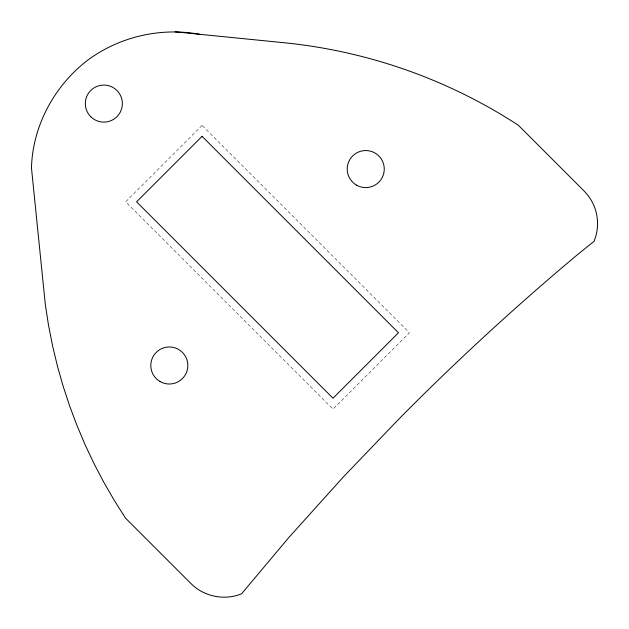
<?xml version="1.0" encoding="UTF-8"?>
<svg xmlns="http://www.w3.org/2000/svg" width="629" height="629" viewBox="0 0 629 629"><rect width="100%" height="100%" fill="white"/><g stroke="black" fill="none" stroke-linecap="round" stroke-linejoin="round"><path stroke-width="0.47" stroke-dasharray="3.15 2.36" d="M202.058 125.415L125.666 201.807L333 409.141L409.393 332.757L202.058 125.415"/><path stroke-width="0.94" d="M175.074 31.835L284.049 42.733A524.775 524.775 0 0 1 518.343 125.242L583.987 190.894A46.294 46.294 0 0 1 594.028 241.347L577.587 254.572A2577.225 2577.225 0 0 0 398.912 418.985L342.899 477.442L288.742 537.622L241.599 593.776C224.726 600.821 204.032 596.709 191.145 583.736L125.493 518.092L114.297 500.432L103.832 482.333L94.122 463.809L85.182 444.907L77.037 425.644L69.685 406.075L63.144 386.206L57.428 366.094L52.553 345.761L48.512 325.248L45.319 304.578L31.481 168.061C32.496 126.295 54.094 86.322 86.904 60.777C118.85 36.804 160.45 27.039 199.723 34.304M202.058 136.328L136.579 201.807L333 398.228L398.479 332.757L202.058 136.328M90.749 116.687A18.516 18.516 0 0 0 121.727 108.385A18.516 18.516 0 0 0 99.052 85.701A18.516 18.516 0 0 0 90.749 116.687M160.057 381.528A18.516 18.516 0 0 0 187.835 365.488A18.516 18.516 0 0 0 160.057 349.457A18.516 18.516 0 0 0 160.057 381.528M356.478 185.107A18.516 18.516 0 0 0 384.264 169.067A18.516 18.516 0 0 0 356.478 153.028A18.516 18.516 0 0 0 356.478 185.107"/></g></svg>
